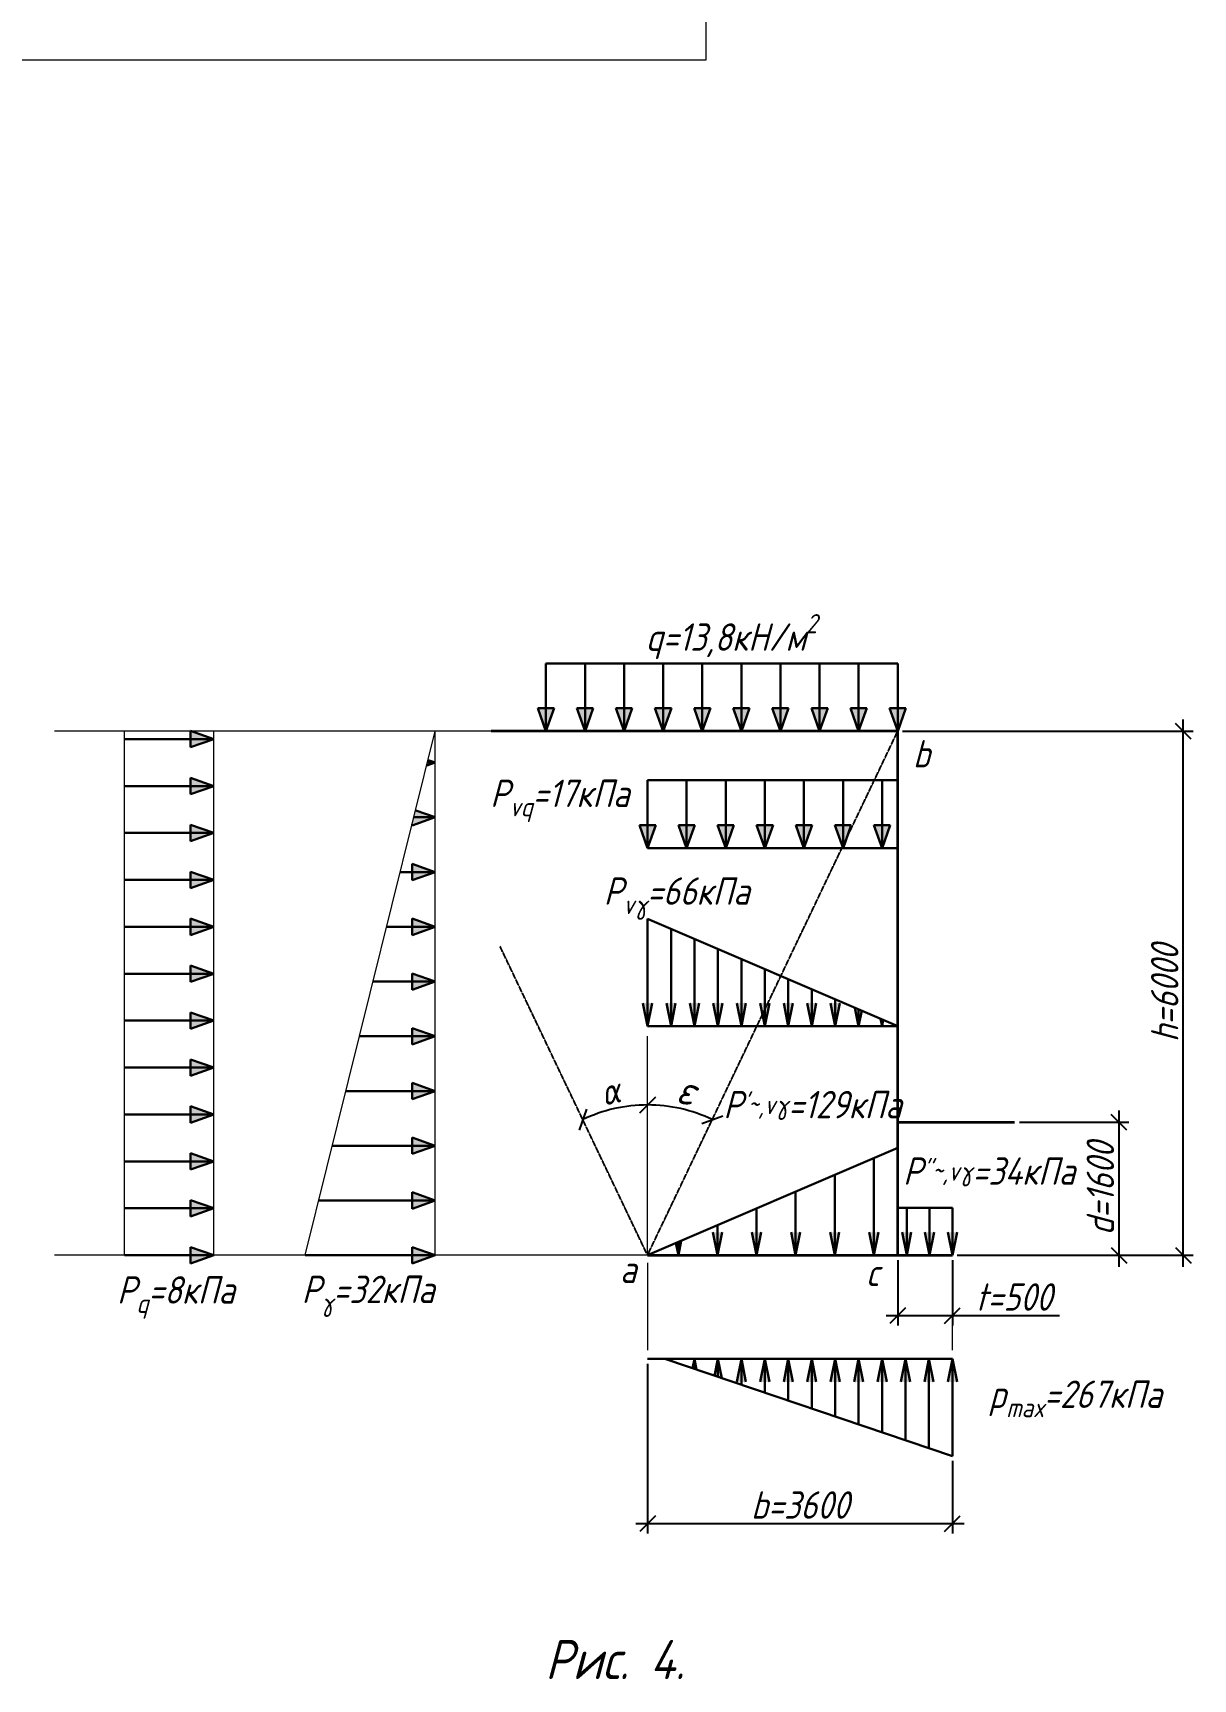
# Model space of a CAD drawing. Header units: millimetres. Extents: x -1004 to 900128, y -352756 to 107728.
# Drawn here: x 454615 to 469456, y -250141 to -229090 of the extents above; entities that cross this region are included whole.
import ezdxf

# ---------------------------------------------------------------- set-up
doc = ezdxf.new("R2010")
doc.units = ezdxf.units.MM
doc.linetypes.add('ACAD_ISO02W100', pattern=[15, 12, -3])
doc.linetypes.add('ACAD_ISO04W100', pattern=[30, 24, -3, 0, -3])
for name, color, linetype, lineweight in [('axles', 152, 'ACAD_ISO04W100', 20), ('basic', 95, 'Continuous', 30), ('hatch', 117, 'ACAD_ISO02W100', 25), ('size', 45, 'Continuous', 20), ('text', 13, 'Continuous', 20), ('thick', 42, 'Continuous', 35), ('thin', 153, 'Continuous', 18)]:
    doc.layers.add(name, color=color, linetype=linetype, lineweight=lineweight)
doc.styles.add('Structures', font='isocpeur.ttf', dxfattribs={"width": 0.85, "oblique": 15})
doc.styles.add('structures 5', font='isocpeur.ttf', dxfattribs={"width": 0.85, "oblique": 15, "height": 5})
doc.dimstyles.new('structures 3.5', dxfattribs={"dimtxt": 3.5, "dimasz": 2, "dimexe": 1.25, "dimexo": 0.625, "dimtad": 1, "dimtxsty": 'Structures', "dimblk": 'OBLIQUE', "dimcen": 2.5, "dimdle": 1.5, "dimadec": 0, "dimazin": 0, "dimtfac": 1, "dimtmove": 0, "dimatfit": 3, "dimfxl": 1, "dimarcsym": 0})

# ---------------------------------------------------------------- blocks, each defined once
blk = doc.blocks.new('_Oblique')
at = {"color": 0, "linetype": 'ByBlock', "lineweight": -2}
blk.add_line((-0.5, -0.5), (0.5, 0.5), dxfattribs=at)
blk = doc.blocks.new('*D1016')
at = {"layer": 'Defpoints', "color": 0, "transparency": 16777216}
for p in [(467173, -243021), (466378, -244721), (468508, -244721)]:
    blk.add_point(p, dxfattribs=at)
at = {"layer": 'size', "color": 0, "lineweight": -2, "transparency": 16777216}
for p, q in [((468508, -242871), (468508, -244871)), ((467236, -243021), (468633, -243021)), ((466440, -244721), (468633, -244721))]:
    blk.add_line(p, q, dxfattribs=at)
at = {"layer": 'size', "color": 0, "lineweight": -2, "transparency": 16777216, "xscale": 200, "yscale": 200, "zscale": 200}
for p, rotation in [((468508, -243021), 90), ((468508, -244721), 270)]:
    blk.add_blockref('_Oblique', p, dxfattribs=dict(at, rotation=rotation))
at = {"layer": 'size', "color": 0, "transparency": 16777216, "insert": (468270, -243871), "char_height": 350, "attachment_point": 5, "rotation": 90, "style": 'Structures'}
blk.add_mtext('d=1600', dxfattribs=at)
blk = doc.blocks.new('*D1017')
at = {"layer": 'Defpoints', "color": 0, "transparency": 16777216}
for p in [(465678, -244721), (466378, -244721), (466378, -245493)]:
    blk.add_point(p, dxfattribs=at)
at = {"layer": 'size', "color": 0, "lineweight": -2, "transparency": 16777216}
for p, q in [((465678, -244783), (465678, -245618)), ((466378, -244783), (466378, -245618)), ((465528, -245493), (466378, -245493)), ((466378, -245493), (467749, -245493))]:
    blk.add_line(p, q, dxfattribs=at)
at = {"layer": 'size', "color": 0, "lineweight": -2, "transparency": 16777216, "xscale": 200, "yscale": 200, "zscale": 200, "rotation": 180}
blk.add_blockref('_Oblique', (465678, -245493), dxfattribs=at)
at = {"layer": 'size', "color": 0, "lineweight": -2, "transparency": 16777216, "xscale": 200, "yscale": 200, "zscale": 200}
blk.add_blockref('_Oblique', (466378, -245493), dxfattribs=at)
at = {"layer": 'size', "color": 0, "transparency": 16777216, "insert": (467163, -245255), "char_height": 350, "attachment_point": 5, "style": 'Structures'}
blk.add_mtext('t=500', dxfattribs=at)
blk = doc.blocks.new('*D1018')
at = {"layer": 'Defpoints', "color": 0, "transparency": 16777216}
for p in [(465678, -238021), (469331, -238021), (466378, -244721)]:
    blk.add_point(p, dxfattribs=at)
at = {"layer": 'size', "color": 0, "lineweight": -2, "transparency": 16777216}
for p, q in [((469331, -244871), (469331, -237871)), ((465740, -238021), (469456, -238021)), ((466440, -244721), (469456, -244721))]:
    blk.add_line(p, q, dxfattribs=at)
at = {"layer": 'size', "color": 0, "lineweight": -2, "transparency": 16777216, "xscale": 200, "yscale": 200, "zscale": 200}
for p, rotation in [((469331, -238021), 90), ((469331, -244721), 270)]:
    blk.add_blockref('_Oblique', p, dxfattribs=dict(at, rotation=rotation))
at = {"layer": 'size', "color": 0, "transparency": 16777216, "insert": (469093, -241371), "char_height": 350, "attachment_point": 5, "rotation": 90, "style": 'Structures'}
blk.add_mtext('h=6000', dxfattribs=at)
blk = doc.blocks.new('*D1014')
at = {"layer": 'Defpoints', "color": 0, "transparency": 16777216}
for p in [(465678, -238021), (462478, -241920), (462762, -242820), (462478, -244721), (462478, -244721)]:
    blk.add_point(p, dxfattribs=at)
at = {"layer": 'size', "color": 0, "lineweight": -2, "transparency": 16777216}
blk.add_arc((462478, -244721), 1922, 64.4703, 90, dxfattribs=at)
at = {"layer": 'size', "color": 0, "lineweight": -2, "transparency": 16777216, "xscale": 200, "yscale": 200, "zscale": 200}
for p, rotation in [((462478, -242799), 180.0000000000001), ((463306, -242987), 334.4703020094668)]:
    blk.add_blockref('_Oblique', p, dxfattribs=dict(at, rotation=rotation))
at = {"layer": 'size', "color": 0, "transparency": 16777216, "insert": (462981, -242606), "char_height": 350, "attachment_point": 5, "rotation": 346.6245, "style": 'Structures'}
blk.add_mtext('{\\H1.08333x;ε}', dxfattribs=at)
blk = doc.blocks.new('*D1015')
at = {"layer": 'Defpoints', "color": 0, "transparency": 16777216}
for p in [(459278, -238021), (462478, -238271), (462193, -242820), (462478, -244721), (462478, -244721)]:
    blk.add_point(p, dxfattribs=at)
at = {"layer": 'size', "color": 0, "lineweight": -2, "transparency": 16777216}
blk.add_arc((462478, -244721), 1922, 90, 115.5297, dxfattribs=at)
at = {"layer": 'size', "color": 0, "lineweight": -2, "transparency": 16777216, "xscale": 200, "yscale": 200, "zscale": 200}
blk.add_blockref('_Oblique', (462478, -242799), dxfattribs=at)
at = {"layer": 'size', "color": 0, "lineweight": -2, "transparency": 16777216, "xscale": 200, "yscale": 200, "zscale": 200, "rotation": 205.5296979905329}
blk.add_blockref('_Oblique', (461650, -242987), dxfattribs=at)
at = {"layer": 'size', "color": 0, "transparency": 16777216, "insert": (462002, -242622), "char_height": 350, "width": 756.43, "attachment_point": 5, "rotation": 12.7648, "style": 'Structures'}
blk.add_mtext('{\\H0.95833x;α}', dxfattribs=at)
blk = doc.blocks.new('*D1019')
at = {"layer": 'Defpoints', "color": 0, "transparency": 16777216}
for p in [(462478, -246047), (466378, -247290), (466378, -248153)]:
    blk.add_point(p, dxfattribs=at)
at = {"layer": 'size', "color": 0, "lineweight": -2, "transparency": 16777216}
for p, q in [((462478, -246110), (462478, -248278)), ((466378, -247352), (466378, -248278)), ((462328, -248153), (466528, -248153))]:
    blk.add_line(p, q, dxfattribs=at)
at = {"layer": 'size', "color": 0, "lineweight": -2, "transparency": 16777216, "xscale": 200, "yscale": 200, "zscale": 200, "rotation": 180}
blk.add_blockref('_Oblique', (462478, -248153), dxfattribs=at)
at = {"layer": 'size', "color": 0, "lineweight": -2, "transparency": 16777216, "xscale": 200, "yscale": 200, "zscale": 200}
blk.add_blockref('_Oblique', (466378, -248153), dxfattribs=at)
at = {"layer": 'size', "color": 0, "transparency": 16777216, "insert": (464428, -247915), "char_height": 350, "attachment_point": 5, "style": 'Structures'}
blk.add_mtext('b=3600', dxfattribs=at)

msp = doc.modelspace()

# ---------------------------------------------------------------- hatches: boundary and pattern name
at = {"layer": 'basic'}
h = msp.add_hatch(color=256, dxfattribs=at)
h.dxf.hatch_style = 1
h.paths.add_polyline_path([(461072.837, -237726.144), (461177.762, -238020.8), (461177.762, -237726.144)])
h.paths.add_polyline_path([(461177.762, -237726.144), (461177.762, -238020.8), (461282.687, -237726.144)])
h = msp.add_hatch(color=256, dxfattribs=at)
h.dxf.hatch_style = 1
h.paths.add_polyline_path([(461572.837, -237726.144), (461677.762, -238020.8), (461677.762, -237726.144)])
h.paths.add_polyline_path([(461677.762, -237726.144), (461677.762, -238020.8), (461782.687, -237726.144)])
h = msp.add_hatch(color=256, dxfattribs=at)
h.dxf.hatch_style = 1
h.paths.add_polyline_path([(462072.837, -237726.144), (462177.762, -238020.8), (462177.762, -237726.144)])
h.paths.add_polyline_path([(462177.762, -237726.144), (462177.762, -238020.8), (462282.687, -237726.144)])
h = msp.add_hatch(color=256, dxfattribs=at)
h.dxf.hatch_style = 1
h.paths.add_polyline_path([(462572.837, -237726.144), (462677.762, -238020.8), (462677.762, -237726.144)])
h.paths.add_polyline_path([(462677.762, -237726.144), (462677.762, -238020.8), (462782.687, -237726.144)])
h = msp.add_hatch(color=256, dxfattribs=at)
h.dxf.hatch_style = 1
h.paths.add_polyline_path([(463072.837, -237726.144), (463177.762, -238020.8), (463177.762, -237726.144)])
h.paths.add_polyline_path([(463177.762, -237726.144), (463177.762, -238020.8), (463282.687, -237726.144)])
h = msp.add_hatch(color=256, dxfattribs=at)
h.dxf.hatch_style = 1
h.paths.add_polyline_path([(463572.837, -237726.144), (463677.762, -238020.8), (463677.762, -237726.144)])
h.paths.add_polyline_path([(463677.762, -237726.144), (463677.762, -238020.8), (463782.687, -237726.144)])
h = msp.add_hatch(color=256, dxfattribs=at)
h.dxf.hatch_style = 1
h.paths.add_polyline_path([(464072.837, -237726.144), (464177.762, -238020.8), (464177.762, -237726.144)])
h.paths.add_polyline_path([(464177.762, -237726.144), (464177.762, -238020.8), (464282.687, -237726.144)])
h = msp.add_hatch(color=256, dxfattribs=at)
h.dxf.hatch_style = 1
h.paths.add_polyline_path([(464572.837, -237726.144), (464677.762, -238020.8), (464677.762, -237726.144)])
h.paths.add_polyline_path([(464677.762, -237726.144), (464677.762, -238020.8), (464782.687, -237726.144)])
h = msp.add_hatch(color=256, dxfattribs=at)
h.dxf.hatch_style = 1
h.paths.add_polyline_path([(465072.837, -237726.144), (465177.762, -238020.8), (465177.762, -237726.144)])
h.paths.add_polyline_path([(465177.762, -237726.144), (465177.762, -238020.8), (465282.687, -237726.144)])
h = msp.add_hatch(color=256, dxfattribs=at)
h.dxf.hatch_style = 1
h.paths.add_polyline_path([(465572.837, -237726.144), (465677.762, -238020.8), (465677.762, -237726.144)])
h.paths.add_polyline_path([(465677.762, -237726.144), (465677.762, -238020.8), (465782.687, -237726.144)])
h = msp.add_hatch(color=256, dxfattribs=at)
h.dxf.hatch_style = 1
h.paths.add_polyline_path([(456632.781, -238015.875), (456927.438, -238120.8), (456632.781, -238120.8)])
h.paths.add_polyline_path([(456632.781, -238120.8), (456927.438, -238120.8), (456632.781, -238225.725)])
h = msp.add_hatch(color=256, dxfattribs=at)
h.dxf.hatch_style = 1
h.paths.add_polyline_path([(459671.434, -238388.314), (459663.37, -238420.8), (459762.663, -238420.8)])
h.paths.add_polyline_path([(459762.663, -238420.8), (459663.37, -238420.8), (459653.742, -238459.586)])
h.paths.add_polyline_path([(459762.663, -239120.8), (459489.608, -239120.8), (459477.605, -239169.153), (459502.64, -239213.393)])
h.paths.add_polyline_path([(459511.784, -239031.464), (459489.608, -239120.8), (459762.663, -239120.8)])
h.paths.add_polyline_path([(459477.605, -239169.153), (459468.007, -239207.82), (459468.007, -239225.725), (459502.64, -239213.393)])
h = msp.add_hatch(color=256, dxfattribs=at)
h.dxf.hatch_style = 1
h.paths.add_polyline_path([(456632.781, -238615.875), (456927.438, -238720.8), (456632.781, -238720.8)])
h.paths.add_polyline_path([(456632.781, -238720.8), (456927.438, -238720.8), (456632.781, -238825.725)])
h = msp.add_hatch(color=256, dxfattribs=at)
h.dxf.hatch_style = 1
h.paths.add_polyline_path([(456632.781, -239215.875), (456927.438, -239320.8), (456632.781, -239320.8)])
h.paths.add_polyline_path([(456632.781, -239320.8), (456927.438, -239320.8), (456632.781, -239425.725)])
h = msp.add_hatch(color=256, dxfattribs=at)
h.dxf.hatch_style = 1
h.paths.add_polyline_path([(462372.837, -239219.597), (462477.762, -239514.253), (462477.762, -239219.597)])
h.paths.add_polyline_path([(462477.762, -239219.597), (462477.762, -239514.253), (462582.687, -239219.597)])
h = msp.add_hatch(color=256, dxfattribs=at)
h.dxf.hatch_style = 1
h.paths.add_polyline_path([(462872.837, -239219.597), (462977.762, -239514.253), (462977.762, -239219.597)])
h.paths.add_polyline_path([(462977.762, -239219.597), (462977.762, -239514.253), (463082.687, -239219.597)])
h = msp.add_hatch(color=256, dxfattribs=at)
h.dxf.hatch_style = 1
h.paths.add_polyline_path([(463372.837, -239219.597), (463477.762, -239514.253), (463477.762, -239219.597)])
h.paths.add_polyline_path([(463477.762, -239219.597), (463477.762, -239514.253), (463582.687, -239219.597)])
h = msp.add_hatch(color=256, dxfattribs=at)
h.dxf.hatch_style = 1
h.paths.add_polyline_path([(463872.837, -239219.597), (463977.762, -239514.253), (463977.762, -239219.597)])
h.paths.add_polyline_path([(463977.762, -239219.597), (463977.762, -239514.253), (464082.687, -239219.597)])
h = msp.add_hatch(color=256, dxfattribs=at)
h.dxf.hatch_style = 1
h.paths.add_polyline_path([(464372.837, -239219.597), (464477.762, -239514.253), (464477.762, -239219.597)])
h.paths.add_polyline_path([(464477.762, -239219.597), (464477.762, -239514.253), (464582.687, -239219.597)])
h = msp.add_hatch(color=256, dxfattribs=at)
h.dxf.hatch_style = 1
h.paths.add_polyline_path([(464872.837, -239219.597), (464977.762, -239514.253), (464977.762, -239219.597)])
h.paths.add_polyline_path([(464977.762, -239219.597), (464977.762, -239514.253), (465082.687, -239219.597)])
h = msp.add_hatch(color=256, dxfattribs=at)
h.dxf.hatch_style = 1
h.paths.add_polyline_path([(465372.837, -239219.597), (465477.762, -239514.253), (465477.762, -239219.597)])
h.paths.add_polyline_path([(465477.762, -239219.597), (465477.762, -239514.253), (465582.687, -239219.597)])
h = msp.add_hatch(color=256, dxfattribs=at)
h.dxf.hatch_style = 1
h.paths.add_polyline_path([(459468.007, -239715.875), (459762.663, -239820.8), (459468.007, -239820.8)])
h.paths.add_polyline_path([(459468.007, -239820.8), (459762.663, -239820.8), (459468.007, -239925.725)])
h = msp.add_hatch(color=256, dxfattribs=at)
h.dxf.hatch_style = 1
h.paths.add_polyline_path([(456632.781, -239815.875), (456927.438, -239920.8), (456632.781, -239920.8)])
h.paths.add_polyline_path([(456632.781, -239920.8), (456927.438, -239920.8), (456632.781, -240025.725)])
h = msp.add_hatch(color=256, dxfattribs=at)
h.dxf.hatch_style = 1
h.paths.add_polyline_path([(456632.781, -240415.875), (456927.438, -240520.8), (456632.781, -240520.8)])
h.paths.add_polyline_path([(456632.781, -240520.8), (456927.438, -240520.8), (456632.781, -240625.725)])
h = msp.add_hatch(color=256, dxfattribs=at)
h.dxf.hatch_style = 1
h.paths.add_polyline_path([(459468.007, -240415.875), (459762.663, -240520.8), (459468.007, -240520.8)])
h.paths.add_polyline_path([(459468.007, -240520.8), (459762.663, -240520.8), (459468.007, -240625.725)])
h = msp.add_hatch(color=256, dxfattribs=at)
h.dxf.hatch_style = 1
h.paths.add_polyline_path([(456632.781, -241015.875), (456927.438, -241120.8), (456632.781, -241120.8)])
h.paths.add_polyline_path([(456632.781, -241120.8), (456927.438, -241120.8), (456632.781, -241225.725)])
h = msp.add_hatch(color=256, dxfattribs=at)
h.dxf.hatch_style = 1
h.paths.add_polyline_path([(459468.007, -241115.875), (459762.663, -241220.8), (459468.007, -241220.8)])
h.paths.add_polyline_path([(459468.007, -241220.8), (459762.663, -241220.8), (459468.007, -241325.725)])
h = msp.add_hatch(color=256, dxfattribs=at)
h.dxf.hatch_style = 1
h.paths.add_polyline_path([(456632.781, -241615.875), (456927.438, -241720.8), (456632.781, -241720.8)])
h.paths.add_polyline_path([(456632.781, -241720.8), (456927.438, -241720.8), (456632.781, -241825.725)])
h = msp.add_hatch(color=256, dxfattribs=at)
h.dxf.hatch_style = 1
h.paths.add_polyline_path([(462419.03, -241496.963), (462477.762, -241496.963), (462477.762, -241791.62)])
h.paths.add_polyline_path([(462477.762, -241496.963), (462536.494, -241496.963), (462477.762, -241791.62)])
h = msp.add_hatch(color=256, dxfattribs=at)
h.dxf.hatch_style = 1
h.paths.add_polyline_path([(462719.03, -241496.963), (462777.762, -241496.963), (462777.762, -241791.62)])
h.paths.add_polyline_path([(462777.762, -241496.963), (462836.494, -241496.963), (462777.762, -241791.62)])
h = msp.add_hatch(color=256, dxfattribs=at)
h.dxf.hatch_style = 1
h.paths.add_polyline_path([(463019.03, -241496.963), (463077.762, -241496.963), (463077.762, -241791.62)])
h.paths.add_polyline_path([(463077.762, -241496.963), (463136.494, -241496.963), (463077.762, -241791.62)])
h = msp.add_hatch(color=256, dxfattribs=at)
h.dxf.hatch_style = 1
h.paths.add_polyline_path([(463319.03, -241496.963), (463377.762, -241496.963), (463377.762, -241791.62)])
h.paths.add_polyline_path([(463377.762, -241496.963), (463436.494, -241496.963), (463377.762, -241791.62)])
h = msp.add_hatch(color=256, dxfattribs=at)
h.dxf.hatch_style = 1
h.paths.add_polyline_path([(463619.03, -241496.963), (463677.762, -241496.963), (463677.762, -241791.62)])
h.paths.add_polyline_path([(463677.762, -241496.963), (463736.494, -241496.963), (463677.762, -241791.62)])
h = msp.add_hatch(color=256, dxfattribs=at)
h.dxf.hatch_style = 1
h.paths.add_polyline_path([(463919.03, -241496.963), (463977.762, -241496.963), (463977.762, -241791.62)])
h.paths.add_polyline_path([(463977.762, -241496.963), (464036.494, -241496.963), (463977.762, -241791.62)])
h = msp.add_hatch(color=256, dxfattribs=at)
h.dxf.hatch_style = 1
h.paths.add_polyline_path([(464219.03, -241496.963), (464277.762, -241496.963), (464277.762, -241791.62)])
h.paths.add_polyline_path([(464277.762, -241496.963), (464336.494, -241496.963), (464277.762, -241791.62)])
h = msp.add_hatch(color=256, dxfattribs=at)
h.dxf.hatch_style = 1
h.paths.add_polyline_path([(464519.03, -241496.963), (464577.762, -241496.963), (464577.762, -241791.62)])
h.paths.add_polyline_path([(464577.762, -241496.963), (464636.494, -241496.963), (464577.762, -241791.62)])
h = msp.add_hatch(color=256, dxfattribs=at)
h.dxf.hatch_style = 1
h.paths.add_polyline_path([(464819.03, -241496.963), (464877.762, -241496.963), (464877.762, -241791.62)])
h.paths.add_polyline_path([(464877.762, -241496.963), (464936.494, -241496.963), (464877.762, -241791.62)])
h = msp.add_hatch(color=256, dxfattribs=at)
h.dxf.hatch_style = 1
h.paths.add_polyline_path([(465217.176, -241593.88), (465177.762, -241576.959), (465177.762, -241791.62)])
h.paths.add_polyline_path([(465177.762, -241576.959), (465130.971, -241556.87), (465177.762, -241791.62)])
h.paths.add_polyline_path([(465493.528, -241712.524), (465477.762, -241705.755), (465477.762, -241791.62)])
h.paths.add_polyline_path([(465477.762, -241705.755), (465459.046, -241697.72), (465477.762, -241791.62)])
h = msp.add_hatch(color=256, dxfattribs=at)
h.dxf.hatch_style = 1
h.paths.add_polyline_path([(459468.007, -241815.875), (459762.663, -241920.8), (459468.007, -241920.8)])
h.paths.add_polyline_path([(459468.007, -241920.8), (459762.663, -241920.8), (459468.007, -242025.725)])
h = msp.add_hatch(color=256, dxfattribs=at)
h.dxf.hatch_style = 1
h.paths.add_polyline_path([(456632.781, -242215.875), (456927.438, -242320.8), (456632.781, -242320.8)])
h.paths.add_polyline_path([(456632.781, -242320.8), (456927.438, -242320.8), (456632.781, -242425.725)])
h = msp.add_hatch(color=256, dxfattribs=at)
h.dxf.hatch_style = 1
h.paths.add_polyline_path([(459468.007, -242515.875), (459762.663, -242620.8), (459468.007, -242620.8)])
h.paths.add_polyline_path([(459468.007, -242620.8), (459762.663, -242620.8), (459468.007, -242725.725)])
h = msp.add_hatch(color=256, dxfattribs=at)
h.dxf.hatch_style = 1
h.paths.add_polyline_path([(456632.781, -242815.875), (456927.438, -242920.8), (456632.781, -242920.8)])
h.paths.add_polyline_path([(456632.781, -242920.8), (456927.438, -242920.8), (456632.781, -243025.725)])
h = msp.add_hatch(color=256, dxfattribs=at)
h.dxf.hatch_style = 1
h.paths.add_polyline_path([(459468.007, -243215.875), (459762.663, -243320.8), (459468.007, -243320.8)])
h.paths.add_polyline_path([(459468.007, -243320.8), (459762.663, -243320.8), (459468.007, -243425.725)])
h = msp.add_hatch(color=256, dxfattribs=at)
h.dxf.hatch_style = 1
h.paths.add_polyline_path([(456632.781, -243415.875), (456927.438, -243520.8), (456632.781, -243520.8)])
h.paths.add_polyline_path([(456632.781, -243520.8), (456927.438, -243520.8), (456632.781, -243625.725)])
h = msp.add_hatch(color=256, dxfattribs=at)
h.dxf.hatch_style = 1
h.paths.add_polyline_path([(459468.007, -243915.875), (459762.663, -244020.8), (459468.007, -244020.8)])
h.paths.add_polyline_path([(459468.007, -244020.8), (459762.663, -244020.8), (459468.007, -244125.725)])
h = msp.add_hatch(color=256, dxfattribs=at)
h.dxf.hatch_style = 1
h.paths.add_polyline_path([(456632.781, -244015.875), (456927.438, -244120.8), (456632.781, -244120.8)])
h.paths.add_polyline_path([(456632.781, -244120.8), (456927.438, -244120.8), (456632.781, -244225.725)])
h = msp.add_hatch(color=256, dxfattribs=at)
h.dxf.hatch_style = 1
h.paths.add_polyline_path([(462908.254, -244535.98), (462871.415, -244551.796), (462871.415, -244720.8)])
h.paths.add_polyline_path([(462871.415, -244551.796), (462840.384, -244565.118), (462871.415, -244720.8)])
h = msp.add_hatch(color=256, dxfattribs=at)
h.dxf.hatch_style = 1
h.paths.add_polyline_path([(463430.147, -244426.144), (463371.415, -244426.144), (463371.415, -244720.8)])
h.paths.add_polyline_path([(463371.415, -244426.144), (463312.683, -244426.144), (463371.415, -244720.8)])
h = msp.add_hatch(color=256, dxfattribs=at)
h.dxf.hatch_style = 1
h.paths.add_polyline_path([(463930.147, -244426.144), (463871.415, -244426.144), (463871.415, -244720.8)])
h.paths.add_polyline_path([(463871.415, -244426.144), (463812.683, -244426.144), (463871.415, -244720.8)])
h = msp.add_hatch(color=256, dxfattribs=at)
h.dxf.hatch_style = 1
h.paths.add_polyline_path([(464430.147, -244426.144), (464371.415, -244426.144), (464371.415, -244720.8)])
h.paths.add_polyline_path([(464371.415, -244426.144), (464312.683, -244426.144), (464371.415, -244720.8)])
h = msp.add_hatch(color=256, dxfattribs=at)
h.dxf.hatch_style = 1
h.paths.add_polyline_path([(464930.147, -244426.144), (464871.415, -244426.144), (464871.415, -244720.8)])
h.paths.add_polyline_path([(464871.415, -244426.144), (464812.683, -244426.144), (464871.415, -244720.8)])
h = msp.add_hatch(color=256, dxfattribs=at)
h.dxf.hatch_style = 1
h.paths.add_polyline_path([(465430.147, -244426.144), (465371.415, -244426.144), (465371.415, -244720.8)])
h.paths.add_polyline_path([(465371.415, -244426.144), (465312.683, -244426.144), (465371.415, -244720.8)])
h = msp.add_hatch(color=256, dxfattribs=at)
h.dxf.hatch_style = 1
h.paths.add_polyline_path([(465851.073, -244426.144), (465792.341, -244426.144), (465792.341, -244720.8)])
h.paths.add_polyline_path([(465792.341, -244426.144), (465733.609, -244426.144), (465792.341, -244720.8)])
h = msp.add_hatch(color=256, dxfattribs=at)
h.dxf.hatch_style = 1
h.paths.add_polyline_path([(466143.783, -244426.144), (466085.052, -244426.144), (466085.052, -244720.8)])
h.paths.add_polyline_path([(466085.052, -244426.144), (466026.32, -244426.144), (466085.052, -244720.8)])
h = msp.add_hatch(color=256, dxfattribs=at)
h.dxf.hatch_style = 1
h.paths.add_polyline_path([(466436.494, -244426.144), (466377.762, -244426.144), (466377.762, -244720.8)])
h.paths.add_polyline_path([(466377.762, -244426.144), (466319.03, -244426.144), (466377.762, -244720.8)])
h = msp.add_hatch(color=256, dxfattribs=at)
h.dxf.hatch_style = 1
h.paths.add_polyline_path([(456632.781, -244615.875), (456927.438, -244720.8), (456632.781, -244720.8)])
h.paths.add_polyline_path([(456632.781, -244720.8), (456927.438, -244720.8), (456632.781, -244825.725)])
h = msp.add_hatch(color=256, dxfattribs=at)
h.dxf.hatch_style = 1
h.paths.add_polyline_path([(459468.007, -244615.875), (459762.663, -244720.8), (459468.007, -244720.8)])
h.paths.add_polyline_path([(459468.007, -244720.8), (459762.663, -244720.8), (459468.007, -244825.725)])
h = msp.add_hatch(color=256, dxfattribs=at)
h.dxf.hatch_style = 1
h.paths.add_polyline_path([(463377.762, -246047.253), (463377.762, -246276.811), (463426.819, -246293.371)])
h.paths.add_polyline_path([(463377.762, -246047.253), (463334.891, -246262.338), (463377.762, -246276.811)])
h.paths.add_polyline_path([(463077.762, -246047.253), (463077.762, -246175.535), (463105.176, -246184.79)])
h.paths.add_polyline_path([(463077.762, -246047.253), (463053.804, -246167.448), (463077.762, -246175.535)])
h.paths.add_polyline_path([(462777.762, -246047.253), (462772.718, -246072.557), (462777.762, -246074.26)])
h.paths.add_polyline_path([(462777.762, -246047.253), (462777.762, -246074.26), (462783.533, -246076.208)])
h = msp.add_hatch(color=256, dxfattribs=at)
h.dxf.hatch_style = 1
h.paths.add_polyline_path([(463619.03, -246341.91), (463677.762, -246341.91), (463677.762, -246047.253)])
h.paths.add_polyline_path([(463677.762, -246341.91), (463736.494, -246341.91), (463677.762, -246047.253)])
h = msp.add_hatch(color=256, dxfattribs=at)
h.dxf.hatch_style = 1
h.paths.add_polyline_path([(463919.03, -246341.91), (463977.762, -246341.91), (463977.762, -246047.253)])
h.paths.add_polyline_path([(463977.762, -246341.91), (464036.494, -246341.91), (463977.762, -246047.253)])
h = msp.add_hatch(color=256, dxfattribs=at)
h.dxf.hatch_style = 1
h.paths.add_polyline_path([(464219.03, -246341.91), (464277.762, -246341.91), (464277.762, -246047.253)])
h.paths.add_polyline_path([(464277.762, -246341.91), (464336.494, -246341.91), (464277.762, -246047.253)])
h = msp.add_hatch(color=256, dxfattribs=at)
h.dxf.hatch_style = 1
h.paths.add_polyline_path([(464519.03, -246341.91), (464577.762, -246341.91), (464577.762, -246047.253)])
h.paths.add_polyline_path([(464577.762, -246341.91), (464636.494, -246341.91), (464577.762, -246047.253)])
h = msp.add_hatch(color=256, dxfattribs=at)
h.dxf.hatch_style = 1
h.paths.add_polyline_path([(464819.03, -246341.91), (464877.762, -246341.91), (464877.762, -246047.253)])
h.paths.add_polyline_path([(464877.762, -246341.91), (464936.494, -246341.91), (464877.762, -246047.253)])
h = msp.add_hatch(color=256, dxfattribs=at)
h.dxf.hatch_style = 1
h.paths.add_polyline_path([(465119.03, -246341.91), (465177.762, -246341.91), (465177.762, -246047.253)])
h.paths.add_polyline_path([(465177.762, -246341.91), (465236.494, -246341.91), (465177.762, -246047.253)])
h = msp.add_hatch(color=256, dxfattribs=at)
h.dxf.hatch_style = 1
h.paths.add_polyline_path([(465419.03, -246341.91), (465477.762, -246341.91), (465477.762, -246047.253)])
h.paths.add_polyline_path([(465477.762, -246341.91), (465536.494, -246341.91), (465477.762, -246047.253)])
h = msp.add_hatch(color=256, dxfattribs=at)
h.dxf.hatch_style = 1
h.paths.add_polyline_path([(465719.03, -246341.91), (465777.762, -246341.91), (465777.762, -246047.253)])
h.paths.add_polyline_path([(465777.762, -246341.91), (465836.494, -246341.91), (465777.762, -246047.253)])
h = msp.add_hatch(color=256, dxfattribs=at)
h.dxf.hatch_style = 1
h.paths.add_polyline_path([(466019.03, -246341.91), (466077.762, -246341.91), (466077.762, -246047.253)])
h.paths.add_polyline_path([(466077.762, -246341.91), (466136.494, -246341.91), (466077.762, -246047.253)])
h = msp.add_hatch(color=256, dxfattribs=at)
h.dxf.hatch_style = 1
h.paths.add_polyline_path([(466319.03, -246341.91), (466377.762, -246341.91), (466377.762, -246047.253)])
h.paths.add_polyline_path([(466377.762, -246341.91), (466436.494, -246341.91), (466377.762, -246047.253)])

# ---------------------------------------------------------------- linework, layer by layer
at = {"layer": 'axles', "ltscale": 0.2}
for p, q in [((460476.046, -238020.8), (454889.437, -238020.8)), ((462477.762, -244720.8), (454889.437, -244720.8))]:
    msp.add_line(p, q, dxfattribs=at)
at = {"layer": 'basic'}
for p, q in [((461177.762, -238020.8), (461177.762, -237154.267)), ((465677.762, -237154.267), (461177.762, -237154.267)), ((461677.762, -238020.8), (461677.762, -237154.267)), ((462177.762, -238020.8), (462177.762, -237154.267)), ((462677.762, -238020.8), (462677.762, -237154.267)), ((463177.762, -238020.8), (463177.762, -237154.267)), ((463677.762, -238020.8), (463677.762, -237154.267)), ((464177.762, -238020.8), (464177.762, -237154.267)), ((464677.762, -238020.8), (464677.762, -237154.267)), ((465177.762, -238020.8), (465177.762, -237154.267)), ((465677.762, -238020.8), (465677.762, -237154.267)), ((461177.762, -238020.8), (461072.837, -237726.144)), ((461282.687, -237726.144), (461072.837, -237726.144)), ((461177.762, -238020.8), (461282.687, -237726.144)), ((461677.762, -238020.8), (461572.837, -237726.144)), ((461782.687, -237726.144), (461572.837, -237726.144)), ((461677.762, -238020.8), (461782.687, -237726.144)), ((462177.762, -238020.8), (462072.837, -237726.144)), ((462282.687, -237726.144), (462072.837, -237726.144)), ((462177.762, -238020.8), (462282.687, -237726.144)), ((462677.762, -238020.8), (462572.837, -237726.144)), ((462782.687, -237726.144), (462572.837, -237726.144)), ((462677.762, -238020.8), (462782.687, -237726.144)), ((463177.762, -238020.8), (463072.837, -237726.144)), ((463282.687, -237726.144), (463072.837, -237726.144)), ((463177.762, -238020.8), (463282.687, -237726.144)), ((463677.762, -238020.8), (463572.837, -237726.144)), ((463782.687, -237726.144), (463572.837, -237726.144)), ((463677.762, -238020.8), (463782.687, -237726.144)), ((464177.762, -238020.8), (464072.837, -237726.144)), ((464282.687, -237726.144), (464072.837, -237726.144)), ((464177.762, -238020.8), (464282.687, -237726.144)), ((464677.762, -238020.8), (464572.837, -237726.144)), ((464782.687, -237726.144), (464572.837, -237726.144)), ((464677.762, -238020.8), (464782.687, -237726.144)), ((465177.762, -238020.8), (465072.837, -237726.144)), ((465282.687, -237726.144), (465072.837, -237726.144)), ((465177.762, -238020.8), (465282.687, -237726.144)), ((465677.762, -238020.8), (465572.837, -237726.144)), ((465782.687, -237726.144), (465572.837, -237726.144)), ((465677.762, -238020.8), (465782.687, -237726.144)), ((456927.438, -238120.8), (456632.781, -238015.875)), ((456632.781, -238225.725), (456632.781, -238015.875)), ((456927.438, -238120.8), (455785.571, -238120.8)), ((456927.438, -238120.8), (456632.781, -238225.725)), ((459762.663, -238420.8), (459653.742, -238459.586)), ((459762.663, -238420.8), (459663.37, -238420.8)), ((459762.663, -238420.8), (459671.434, -238388.314)), ((456927.438, -238720.8), (456632.781, -238615.875)), ((456632.781, -238825.725), (456632.781, -238615.875)), ((462477.762, -239514.253), (462477.762, -238647.72)), ((462477.762, -238647.72), (465677.762, -238647.72)), ((462977.762, -239514.253), (462977.762, -238647.72)), ((463477.762, -239514.253), (463477.762, -238647.72)), ((463977.762, -239514.253), (463977.762, -238647.72)), ((464477.762, -239514.253), (464477.762, -238647.72)), ((464977.762, -239514.253), (464977.762, -238647.72)), ((465477.762, -239514.253), (465477.762, -238647.72)), ((456927.438, -238720.8), (455785.571, -238720.8)), ((456927.438, -238720.8), (456632.781, -238825.725)), ((459762.663, -239120.8), (459468.007, -239225.725)), ((459762.663, -239120.8), (459489.608, -239120.8)), ((459762.663, -239120.8), (459511.784, -239031.464)), ((456927.438, -239320.8), (455785.571, -239320.8)), ((456927.438, -239320.8), (456632.781, -239215.875)), ((456632.781, -239425.725), (456632.781, -239215.875)), ((456927.438, -239320.8), (456632.781, -239425.725)), ((459468.007, -239225.725), (459468.007, -239207.82)), ((462477.762, -239514.253), (462372.837, -239219.597)), ((462582.687, -239219.597), (462372.837, -239219.597)), ((462477.762, -239514.253), (462582.687, -239219.597)), ((462977.762, -239514.253), (462872.837, -239219.597)), ((463082.687, -239219.597), (462872.837, -239219.597)), ((462977.762, -239514.253), (463082.687, -239219.597)), ((463477.762, -239514.253), (463372.837, -239219.597)), ((463582.687, -239219.597), (463372.837, -239219.597)), ((463477.762, -239514.253), (463582.687, -239219.597)), ((463977.762, -239514.253), (463872.837, -239219.597)), ((464082.687, -239219.597), (463872.837, -239219.597)), ((463977.762, -239514.253), (464082.687, -239219.597)), ((464477.762, -239514.253), (464372.837, -239219.597)), ((464582.687, -239219.597), (464372.837, -239219.597)), ((464477.762, -239514.253), (464582.687, -239219.597)), ((464977.762, -239514.253), (464872.837, -239219.597)), ((465082.687, -239219.597), (464872.837, -239219.597)), ((464977.762, -239514.253), (465082.687, -239219.597)), ((465477.762, -239514.253), (465372.837, -239219.597)), ((465582.687, -239219.597), (465372.837, -239219.597)), ((465477.762, -239514.253), (465582.687, -239219.597)), ((465677.762, -239514.253), (462477.762, -239514.253)), ((459762.663, -239820.8), (459468.007, -239715.875)), ((459468.007, -239925.725), (459468.007, -239715.875)), ((456927.438, -239920.8), (455785.571, -239920.8)), ((456927.438, -239920.8), (456632.781, -239815.875)), ((456632.781, -240025.725), (456632.781, -239815.875)), ((456927.438, -239920.8), (456632.781, -240025.725)), ((459762.663, -239820.8), (459315.846, -239820.8)), ((459762.663, -239820.8), (459468.007, -239925.725)), ((456927.438, -240520.8), (455785.571, -240520.8)), ((456927.438, -240520.8), (456632.781, -240415.875)), ((456632.781, -240625.725), (456632.781, -240415.875)), ((456927.438, -240520.8), (456632.781, -240625.725)), ((459762.663, -240520.8), (459142.083, -240520.8)), ((459762.663, -240520.8), (459468.007, -240415.875)), ((459468.007, -240625.725), (459468.007, -240415.875)), ((459762.663, -240520.8), (459468.007, -240625.725)), ((465677.762, -241791.62), (462477.762, -240417.789)), ((462477.762, -241791.62), (462477.762, -240417.789)), ((462777.762, -241791.62), (462777.762, -240546.586)), ((463077.762, -241791.62), (463077.762, -240675.382)), ((463377.762, -241791.62), (463377.762, -240804.179)), ((456927.438, -241120.8), (456632.781, -241015.875)), ((456632.781, -241225.725), (456632.781, -241015.875)), ((463677.762, -241791.62), (463677.762, -240932.976)), ((456927.438, -241120.8), (455785.571, -241120.8)), ((456927.438, -241120.8), (456632.781, -241225.725)), ((459762.663, -241220.8), (458968.321, -241220.8)), ((459762.663, -241220.8), (459468.007, -241115.875)), ((459468.007, -241325.725), (459468.007, -241115.875)), ((459762.663, -241220.8), (459468.007, -241325.725)), ((463977.762, -241791.62), (463977.762, -241061.772)), ((464277.762, -241791.62), (464277.762, -241190.569)), ((464577.762, -241791.62), (464577.762, -241319.366)), ((464877.762, -241791.62), (464877.762, -241448.162)), ((456927.438, -241720.8), (456632.781, -241615.875)), ((456632.781, -241825.725), (456632.781, -241615.875)), ((462477.762, -241791.62), (462419.03, -241496.963)), ((462477.762, -241791.62), (462536.494, -241496.963)), ((462777.762, -241791.62), (462719.03, -241496.963)), ((462777.762, -241791.62), (462836.494, -241496.963)), ((463077.762, -241791.62), (463019.03, -241496.963)), ((463077.762, -241791.62), (463136.494, -241496.963)), ((463377.762, -241791.62), (463319.03, -241496.963)), ((463377.762, -241791.62), (463436.494, -241496.963)), ((463677.762, -241791.62), (463619.03, -241496.963)), ((463677.762, -241791.62), (463736.494, -241496.963)), ((463977.762, -241791.62), (463919.03, -241496.963)), ((463977.762, -241791.62), (464036.494, -241496.963)), ((464277.762, -241791.62), (464219.03, -241496.963)), ((464277.762, -241791.62), (464336.494, -241496.963)), ((464577.762, -241791.62), (464519.03, -241496.963)), ((464577.762, -241791.62), (464636.494, -241496.963)), ((464877.762, -241791.62), (464819.03, -241496.963)), ((464877.762, -241791.62), (464936.494, -241496.963)), ((465177.762, -241791.62), (465130.971, -241556.87)), ((465177.762, -241791.62), (465177.762, -241576.959)), ((465177.762, -241791.62), (465217.176, -241593.88)), ((456927.438, -241720.8), (455785.571, -241720.8)), ((456927.438, -241720.8), (456632.781, -241825.725)), ((459762.663, -241920.8), (459468.007, -241815.875)), ((459468.007, -242025.725), (459468.007, -241815.875)), ((465677.762, -241791.62), (462477.762, -241791.62)), ((465477.762, -241791.62), (465459.046, -241697.72)), ((465477.762, -241791.62), (465477.762, -241705.755)), ((465477.762, -241791.62), (465493.528, -241712.524)), ((459762.663, -241920.8), (458794.558, -241920.8)), ((459762.663, -241920.8), (459468.007, -242025.725)), ((456927.438, -242320.8), (456632.781, -242215.875)), ((456632.781, -242425.725), (456632.781, -242215.875)), ((456927.438, -242320.8), (455785.571, -242320.8)), ((456927.438, -242320.8), (456632.781, -242425.725)), ((459762.663, -242620.8), (458620.796, -242620.8)), ((459762.663, -242620.8), (459468.007, -242515.875)), ((459468.007, -242725.725), (459468.007, -242515.875)), ((459762.663, -242620.8), (459468.007, -242725.725)), ((456927.438, -242920.8), (455785.571, -242920.8)), ((456927.438, -242920.8), (456632.781, -242815.875)), ((456632.781, -243025.725), (456632.781, -242815.875)), ((456927.438, -242920.8), (456632.781, -243025.725)), ((459762.663, -243320.8), (458447.034, -243320.8)), ((459762.663, -243320.8), (459468.007, -243215.875)), ((459468.007, -243425.725), (459468.007, -243215.875)), ((459762.663, -243320.8), (459468.007, -243425.725)), ((462477.762, -244720.8), (465677.762, -243346.969)), ((456927.438, -243520.8), (455785.571, -243520.8)), ((456927.438, -243520.8), (456632.781, -243415.875)), ((456632.781, -243625.725), (456632.781, -243415.875)), ((456927.438, -243520.8), (456632.781, -243625.725)), ((465371.415, -244720.8), (465371.415, -243478.491)), ((464871.415, -244720.8), (464871.415, -243693.152)), ((459762.663, -244020.8), (459468.007, -243915.875)), ((459468.007, -244125.725), (459468.007, -243915.875)), ((464371.415, -244720.8), (464371.415, -243907.813)), ((456927.438, -244120.8), (455785.571, -244120.8)), ((456927.438, -244120.8), (456632.781, -244015.875)), ((456632.781, -244225.725), (456632.781, -244015.875)), ((456927.438, -244120.8), (456632.781, -244225.725)), ((459762.663, -244020.8), (458273.271, -244020.8)), ((459762.663, -244020.8), (459468.007, -244125.725)), ((463871.415, -244720.8), (463871.415, -244122.474)), ((466377.762, -244113.198), (465677.762, -244113.198)), ((465792.341, -244720.8), (465792.341, -244113.198)), ((466085.052, -244720.8), (466085.052, -244113.198)), ((466377.762, -244720.8), (466377.762, -244113.198)), ((463371.415, -244720.8), (463371.415, -244337.135)), ((462871.415, -244720.8), (462840.384, -244565.118)), ((462871.415, -244720.8), (462908.254, -244535.98)), ((462871.415, -244720.8), (462871.415, -244551.796)), ((463371.415, -244720.8), (463312.683, -244426.144)), ((463371.415, -244720.8), (463430.147, -244426.144)), ((463871.415, -244720.8), (463812.683, -244426.144)), ((463871.415, -244720.8), (463930.147, -244426.144)), ((464371.415, -244720.8), (464312.683, -244426.144)), ((464371.415, -244720.8), (464430.147, -244426.144)), ((464871.415, -244720.8), (464812.683, -244426.144)), ((464871.415, -244720.8), (464930.147, -244426.144)), ((465371.415, -244720.8), (465312.683, -244426.144)), ((465371.415, -244720.8), (465430.147, -244426.144)), ((465792.341, -244720.8), (465733.609, -244426.144)), ((465792.341, -244720.8), (465851.073, -244426.144)), ((466085.052, -244720.8), (466026.32, -244426.144)), ((466085.052, -244720.8), (466143.783, -244426.144)), ((466377.762, -244720.8), (466319.03, -244426.144)), ((466377.762, -244720.8), (466436.494, -244426.144)), ((456927.438, -244720.8), (455785.571, -244720.8)), ((456927.438, -244720.8), (456632.781, -244615.875)), ((456632.781, -244825.725), (456632.781, -244615.875)), ((456927.438, -244720.8), (456632.781, -244825.725)), ((459762.663, -244720.8), (458099.509, -244720.8)), ((459762.663, -244720.8), (459468.007, -244615.875)), ((459468.007, -244825.725), (459468.007, -244615.875)), ((459762.663, -244720.8), (459468.007, -244825.725)), ((466377.762, -246047.253), (462477.762, -246047.253)), ((462697.762, -246047.253), (466377.762, -247289.563)), ((462777.762, -246047.253), (462772.718, -246072.557)), ((462777.762, -246047.253), (462777.762, -246074.26)), ((462777.762, -246047.253), (462783.533, -246076.208)), ((463077.762, -246047.253), (463053.804, -246167.448)), ((463077.762, -246047.253), (463077.762, -246175.535)), ((463077.762, -246047.253), (463105.176, -246184.79)), ((463377.762, -246047.253), (463334.891, -246262.338)), ((463377.762, -246047.253), (463377.762, -246276.811)), ((463377.762, -246047.253), (463426.819, -246293.371)), ((463677.762, -246047.253), (463619.03, -246341.91)), ((463677.762, -246047.253), (463677.762, -246378.086)), ((463677.762, -246047.253), (463736.494, -246341.91)), ((463977.762, -246047.253), (463919.03, -246341.91)), ((463977.762, -246047.253), (463977.762, -246479.361)), ((463977.762, -246047.253), (464036.494, -246341.91)), ((464277.762, -246047.253), (464219.03, -246341.91)), ((464277.762, -246047.253), (464277.762, -246580.636)), ((464277.762, -246047.253), (464336.494, -246341.91)), ((464577.762, -246047.253), (464519.03, -246341.91)), ((464577.762, -246047.253), (464577.762, -246681.911)), ((464577.762, -246047.253), (464636.494, -246341.91)), ((464877.762, -246047.253), (464819.03, -246341.91)), ((464877.762, -246047.253), (464877.762, -246783.187)), ((464877.762, -246047.253), (464936.494, -246341.91)), ((465177.762, -246047.253), (465119.03, -246341.91)), ((465177.762, -246047.253), (465177.762, -246884.462)), ((465177.762, -246047.253), (465236.494, -246341.91)), ((465477.762, -246047.253), (465419.03, -246341.91)), ((465477.762, -246047.253), (465477.762, -246985.737)), ((465477.762, -246047.253), (465536.494, -246341.91)), ((465777.762, -246047.253), (465719.03, -246341.91)), ((465777.762, -246047.253), (465777.762, -247087.012)), ((465777.762, -246047.253), (465836.494, -246341.91)), ((466077.762, -246047.253), (466019.03, -246341.91)), ((466077.762, -246047.253), (466077.762, -247188.287)), ((466077.762, -246047.253), (466136.494, -246341.91)), ((466377.762, -246047.253), (466319.03, -246341.91)), ((466377.762, -246047.253), (466377.762, -247289.563)), ((466377.762, -246047.253), (466436.494, -246341.91))]:
    msp.add_line(p, q, dxfattribs=at)
at = {"layer": 'hatch', "ltscale": 0.3}
for q in [(465677.762, -238020.8), (460592.025, -240772.538)]:
    msp.add_line((462477.762, -244720.8), q, dxfattribs=at)
at = {"layer": 'thick'}
for p, q in [((465677.762, -238020.8), (460476.046, -238020.8)), ((465677.762, -244720.8), (465677.762, -238020.8)), ((465677.762, -243020.8), (467173.085, -243020.8)), ((462477.762, -244720.8), (466377.762, -244720.8))]:
    msp.add_line(p, q, dxfattribs=at)
at = {"layer": 'thin'}
for p, q in [((463222.71, -187439.194), (463222.71, -229439.194)), ((463222.71, -229439.194), (403822.71, -229439.194)), ((455785.571, -244720.8), (455785.571, -238020.8)), ((456927.438, -244720.8), (456927.438, -238020.8)), ((458099.509, -244720.8), (459762.663, -238020.8)), ((459762.663, -244720.8), (459762.663, -238020.8)), ((462477.762, -244817.992), (462477.762, -245933.185)), ((466377.762, -245933.185), (466377.762, -245000.195))]:
    msp.add_line(p, q, dxfattribs=at)
at = {"layer": 'thin', "ltscale": 0.4}
msp.add_line((462477.762, -244720.8), (462477.762, -241919.656), dxfattribs=at)
at = {"layer": 'thin'}
for points in [[(465677.762, -238020.8), (460476.046, -238020.8)], [(465677.762, -243020.8), (467173.085, -243020.8)]]:
    msp.add_lwpolyline(points, dxfattribs=at)

# ---------------------------------------------------------------- texts
at = {"layer": 'text', "attachment_point": 5, "style": 'structures 5'}
for s, insert, char_height, width in [('\\A1;q=13,8кН/м{\\H0.7x;\\S2^ ;}', (463549.015, -236809.584), 350, 2511.65502), ('\\A1;b', (465982.031, -238307.77), 350, 350), ('\\A1;P{\\H0.7x;\\S^ vq;\\H1.42857x;=17кПа}', (461355.398, -238873.712), 350, 878.35728), ('\\A1;P{\\H0.7x;\\S^ vγ;\\H1.42857x;=66кПа}', (462850.198, -240123.29), 350, 878.35728), ("\\A1;P{\\H0.7x;\\S'~,vγ;\\H1.42857x;=129кПа}", (464588.057, -242831.659), 350, 878.35728), ('\\A1;P{\\H0.7x;\\S"~,vγ;\\H1.42857x;=34кПа}', (466846.215, -243681.823), 350, 878.35728), ('\\A1;P{\\H0.7x;\\S^ q;\\H1.42857x;=8кПа}', (456445.001, -245224.005), 350, 1905.54601), ('\\A1;P{\\H0.67083x;\\S^ γ;}=32кПа', (458902.989, -245210.67), 350, 1953.35942), ('\\A1;a', (462228.749, -244900.733), 350, 350), ('\\A1;c', (465355.612, -244941.15), 350, 350), ('\\A1;p{\\H0.7x;\\S^ max;}=267кПа', (467950.659, -246557.434), 350, 1724.15503), ('Рис. 4.', (462059.717, -249890.967), 500, 2515.89751)]:
    msp.add_mtext(s, dxfattribs=dict(at, insert=insert, char_height=char_height, width=width))

# ---------------------------------------------------------------- dimensions: what is measured, and where the dimension line sits
at = {"layer": 'size'}
for base, p1, p2, text, picture, middle in [((469330.955, -238020.8), (466377.762, -244720.8), (465677.762, -238020.8), 'h=6000', '*D1018', (469093.455, -241370.8)), ((468507.853, -244720.8), (467173.085, -243020.8), (466377.762, -244720.8), 'd=1600', '*D1016', (468270.353, -243870.8))]:
    dim = msp.add_linear_dim(base=base, p1=p1, p2=p2, angle=90, text=text, dimstyle='structures 3.5', dxfattribs=at)
    dim.commit()
    dim.dimension.update_dxf_attribs({"geometry": picture, "text_midpoint": middle})
dim = msp.add_angular_dim_2l(base=(462193.379, -242820.193), line1=((462477.762, -244720.8), (459277.762, -238020.8)), line2=((462477.762, -244720.8), (462477.762, -238270.8)), text='{\\H0.95833x;α}', dimstyle='structures 3.5', override={"dimscale": 0, "dimblk1": 'Oblique', "dimblk2": 'Oblique', "dimsah": 1}, dxfattribs=at)
dim.commit()
dim.dimension.update_dxf_attribs({"geometry": '*D1015', "text_midpoint": (462002.283, -242622.013)})
dim = msp.add_angular_dim_2l(base=(462762.145, -242820.193), line1=((462477.762, -244720.8), (465677.762, -238020.8)), line2=((462477.762, -244720.8), (462477.762, -241919.656)), text='{\\H1.08333x;ε}', dimstyle='structures 3.5', override={"dimscale": 0, "dimblk1": 'Oblique', "dimblk2": 'Oblique', "dimsah": 1}, dxfattribs=at)
dim.commit()
dim.dimension.update_dxf_attribs({"geometry": '*D1014', "text_midpoint": (462922.329, -242851.164), "dimtype": 162})
for base, p1, p2, text, picture, middle in [((466377.762, -245492.87), (465677.762, -244720.8), (466377.762, -244720.8), 't=500', '*D1017', (467163.153, -245255.37)), ((466377.762, -248152.521), (462477.762, -246047.253), (466377.762, -247289.563), 'b=3600', '*D1019', (464427.762, -247915.021))]:
    dim = msp.add_linear_dim(base=base, p1=p1, p2=p2, text=text, dimstyle='structures 3.5', dxfattribs=at)
    dim.commit()
    dim.dimension.update_dxf_attribs({"geometry": picture, "text_midpoint": middle})

doc.saveas('drawing.dxf')
